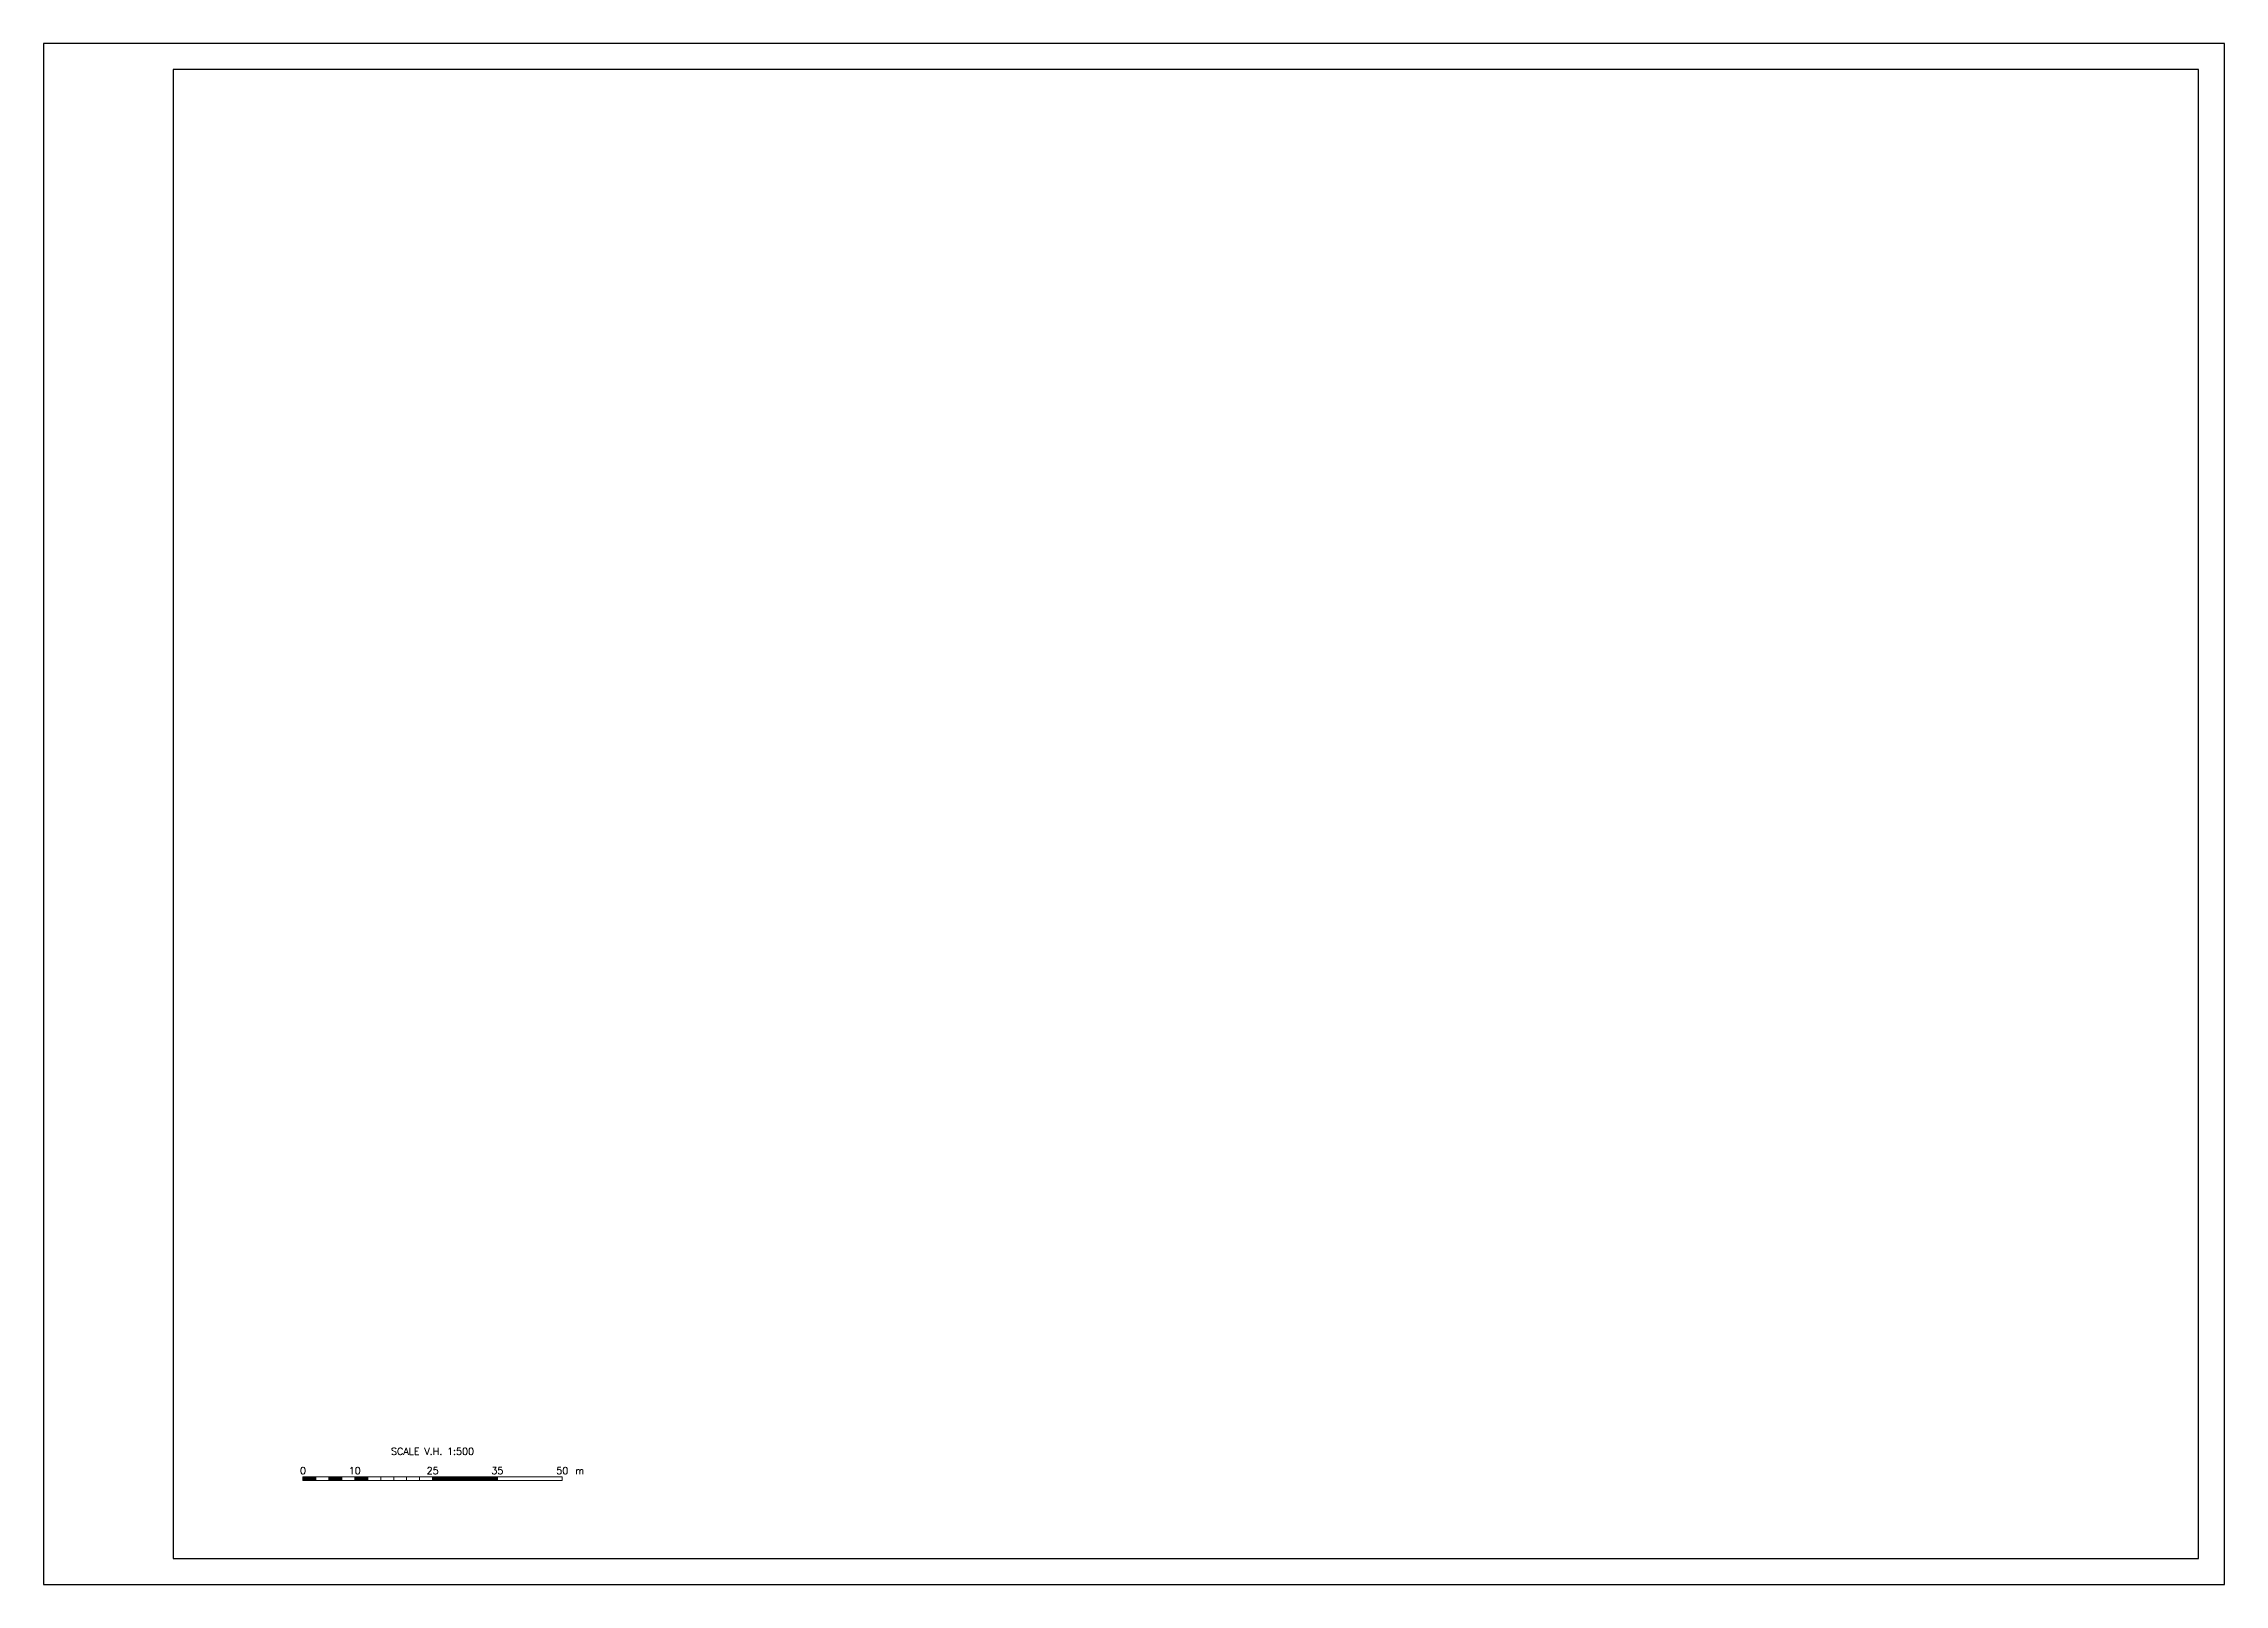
# Model space of a CAD drawing. Header units: metres. Extents: x -25 to 396, y -5 to 292.
import ezdxf
from ezdxf.enums import TextEntityAlignment as Align

# ---------------------------------------------------------------- set-up
doc = ezdxf.new("R2010")
doc.units = ezdxf.units.M
doc.header["$MEASUREMENT"] = 0
doc.layers.get('0').update_dxf_attribs({"linetype": 'CONTINUOUS'})
doc.styles.get("Standard").update_dxf_attribs({"font": 'simplex'})

# ---------------------------------------------------------------- blocks, each defined once
blk = doc.blocks.new('*X3')
at = {"color": 0}
for p, q in [((20000, 6250), (25000, 6250)), ((20000, 6200), (25000, 6200)), ((20000, 6150), (25000, 6150)), ((20000, 6100), (25000, 6100)), ((20000, 6050), (25000, 6050))]:
    blk.add_line(p, q, dxfattribs=at)
blk = doc.blocks.new('*X2')
at = {"color": 0}
for p, q in [((14000, 6250), (15000, 6250)), ((14000, 6200), (15000, 6200)), ((14000, 6150), (15000, 6150)), ((14000, 6100), (15000, 6100)), ((14000, 6050), (15000, 6050))]:
    blk.add_line(p, q, dxfattribs=at)
blk = doc.blocks.new('*X0')
at = {"color": 0}
for p, q in [((10000, 6250), (11000, 6250)), ((10000, 6200), (11000, 6200)), ((10000, 6150), (11000, 6150)), ((10000, 6100), (11000, 6100)), ((10000, 6050), (11000, 6050))]:
    blk.add_line(p, q, dxfattribs=at)
blk = doc.blocks.new('*X1')
at = {"color": 0}
for p, q in [((12000, 6250), (13000, 6250)), ((12000, 6200), (13000, 6200)), ((12000, 6150), (13000, 6150)), ((12000, 6100), (13000, 6100)), ((12000, 6050), (13000, 6050))]:
    blk.add_line(p, q, dxfattribs=at)

msp = doc.modelspace()

# ---------------------------------------------------------------- linework, layer by layer
at = {"color": 2}
msp.add_lwpolyline([(-25, -5), (395.5, -5), (395.5, 292), (-25, 292)], close=True, dxfattribs=at)
at = {"color": 6}
msp.add_lwpolyline([(0, 0), (390.5, 0), (390.5, 287), (0, 287)], close=True, dxfattribs=at)
at = {"color": 3, "lineweight": 0}
for points in [[(25, 15), (27.5, 15), (27.5, 15.75), (25, 15.75)], [(27.5, 15), (30, 15), (30, 15.75), (27.5, 15.75)], [(30, 15), (32.5, 15), (32.5, 15.75), (30, 15.75)], [(32.5, 15), (35, 15), (35, 15.75), (32.5, 15.75)], [(35, 15), (37.5, 15), (37.5, 15.75), (35, 15.75)], [(37.5, 15), (40, 15), (40, 15.75), (37.5, 15.75)], [(40, 15), (42.5, 15), (42.5, 15.75), (40, 15.75)], [(42.5, 15), (45, 15), (45, 15.75), (42.5, 15.75)], [(45, 15), (47.5, 15), (47.5, 15.75), (45, 15.75)], [(47.5, 15), (50, 15), (50, 15.75), (47.5, 15.75)], [(50, 15), (62.5, 15), (62.5, 15.75), (50, 15.75)], [(62.5, 15), (75, 15), (75, 15.75), (62.5, 15.75)]]:
    msp.add_lwpolyline(points, close=True, dxfattribs=at)

# ---------------------------------------------------------------- block references
at = {"color": 1, "lineweight": 0, "xscale": 0.0025, "yscale": 0.0025, "zscale": 0.0025}
for name in ['*X0', '*X1', '*X2', '*X3']:
    msp.add_blockref(name, (0, 0), dxfattribs=at)

# ---------------------------------------------------------------- texts
at = {"color": 3}
for s, p in [('SCALE V.H. 1:500', (50, 20)), ('0', (25, 16.25)), ('10', (35, 16.25)), ('25', (50, 16.25)), ('35', (62.5, 16.25)), ('50', (75, 16.25))]:
    msp.add_text(s, height=1.35, dxfattribs=at).set_placement(p, align=Align.CENTER)
msp.add_text('m', height=1.35, dxfattribs=at).set_placement((77.5, 16.25))

doc.saveas('drawing.dxf')
